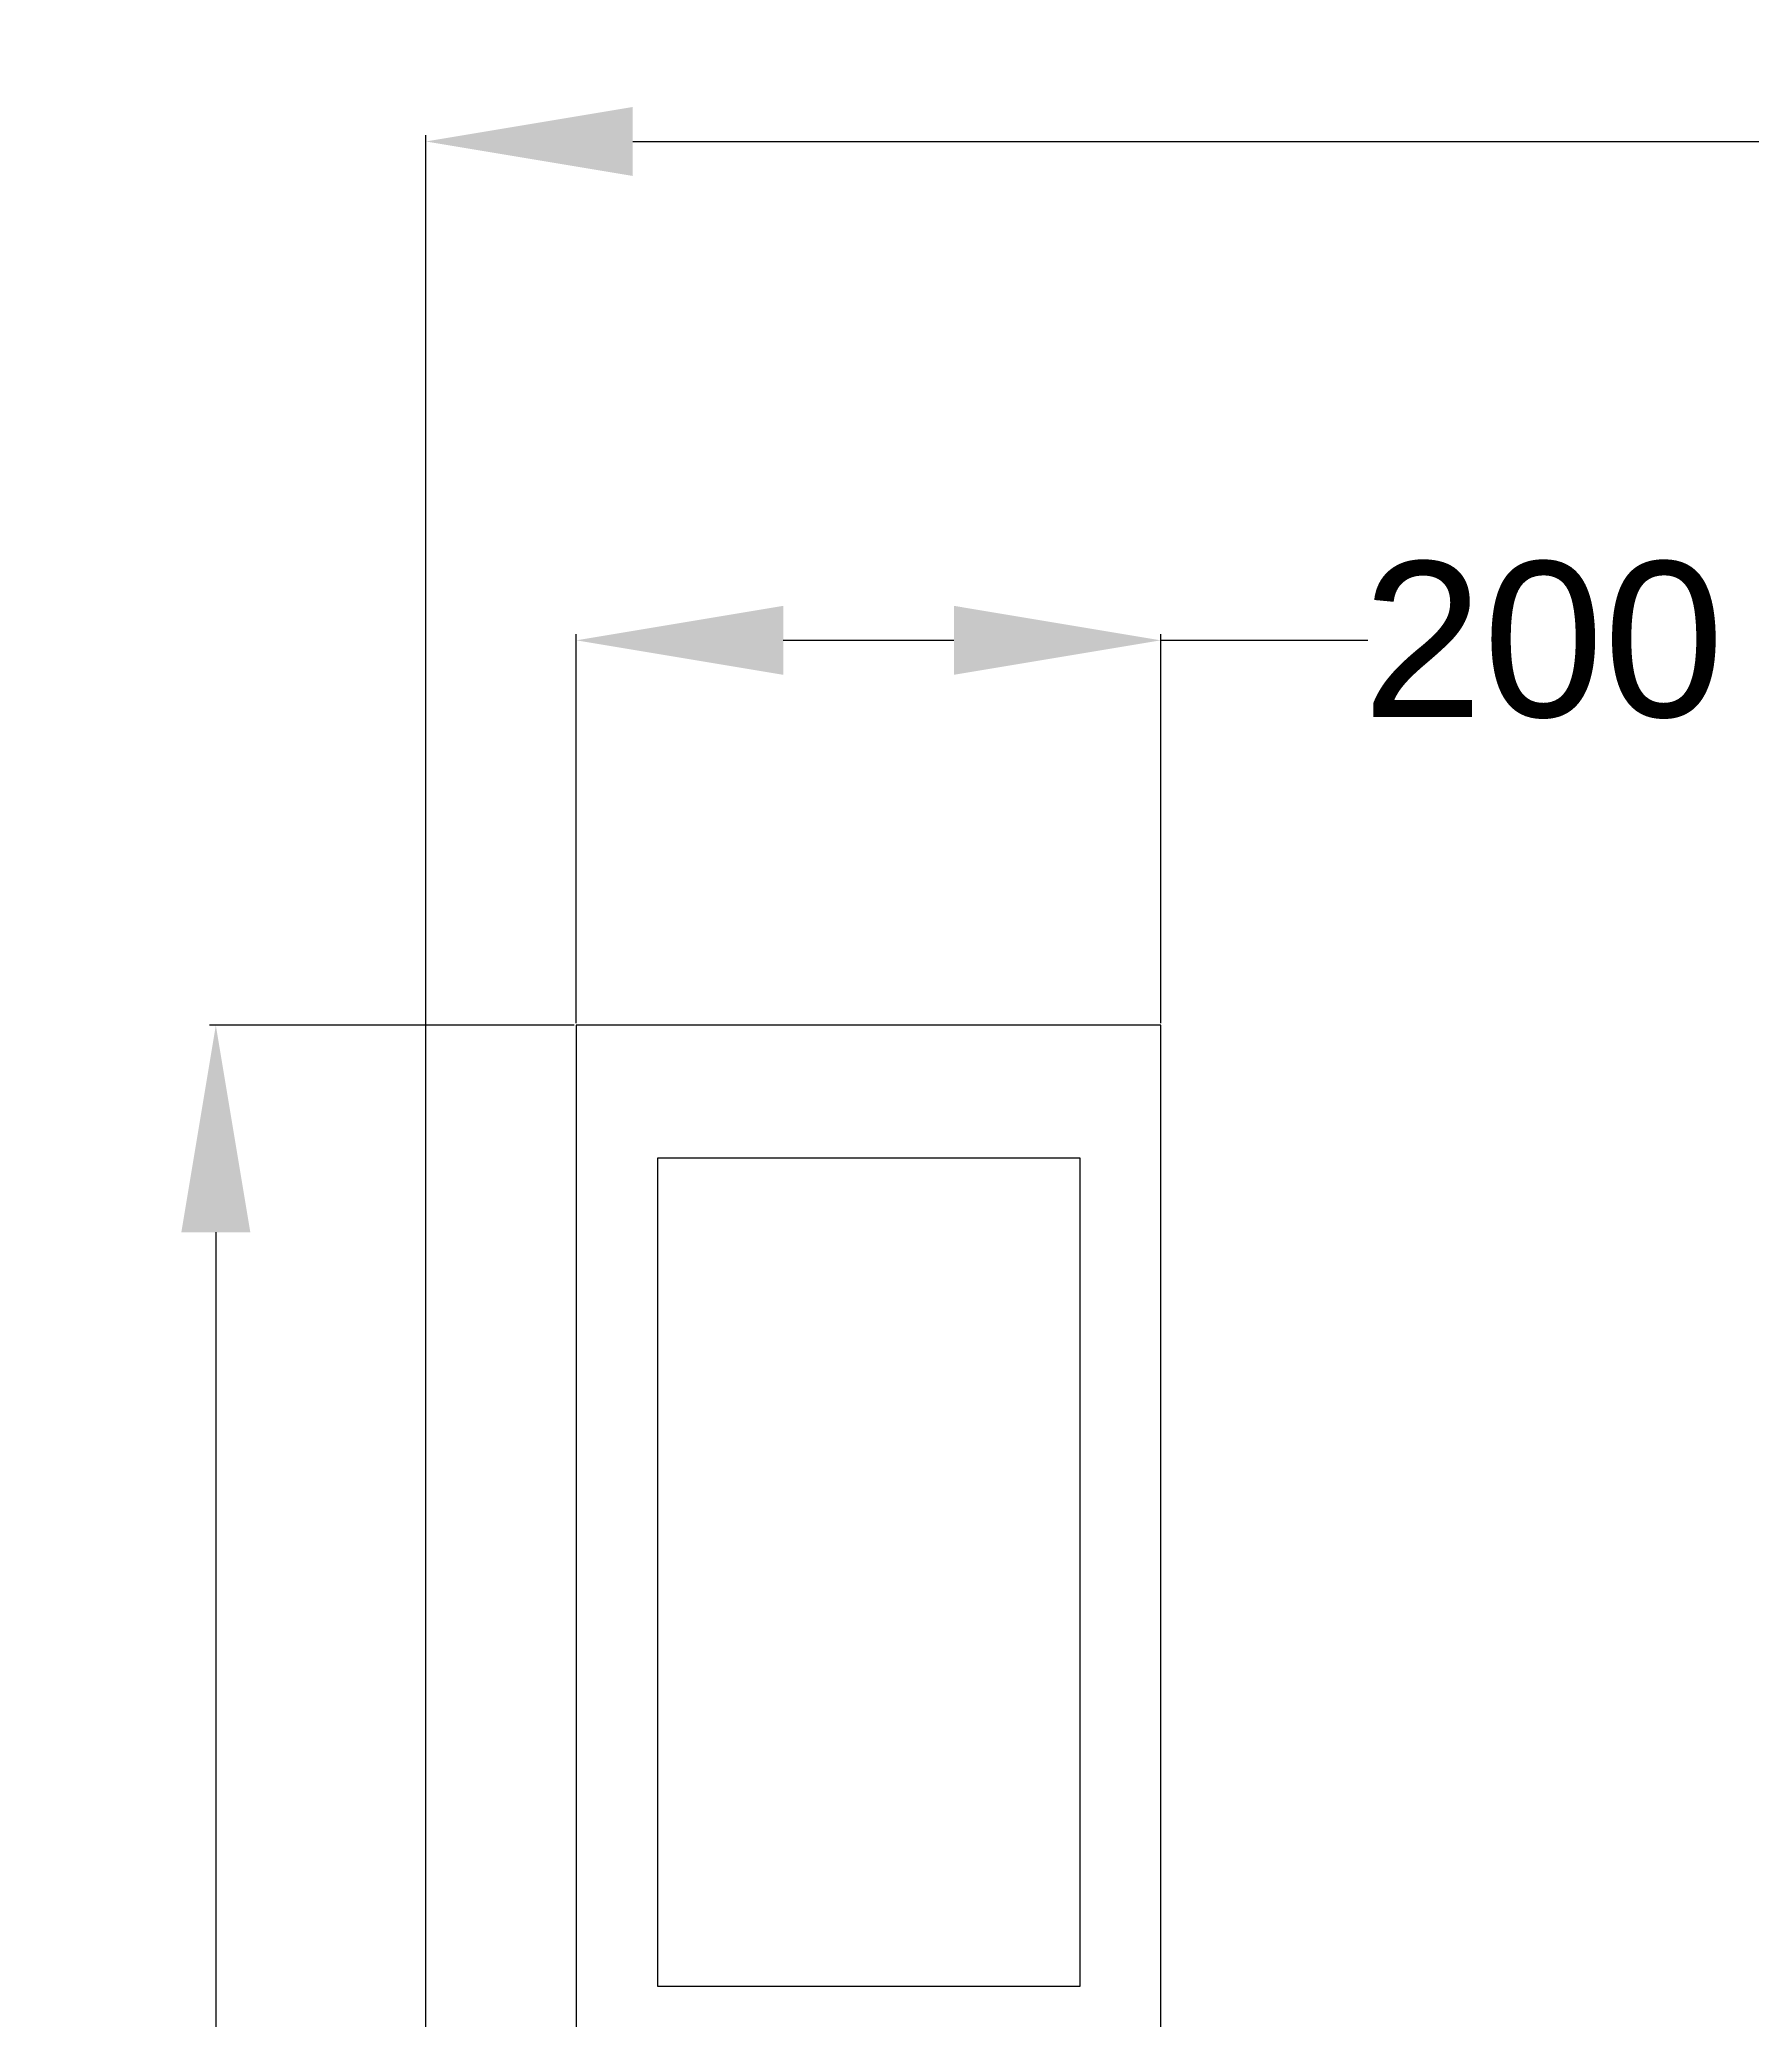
# Model space of a CAD drawing. Header units: inches. Extents: x 4060 to 5459, y 2 to 1025.
# Drawn here: x 4183.3 to 4233, y 248.6 to 306 of the extents above; entities that cross this region are included whole.
import ezdxf

# ---------------------------------------------------------------- set-up
doc = ezdxf.new("R2010")
doc.units = ezdxf.units.IN
doc.header["$MEASUREMENT"] = 0
doc.layers.add('DIMENSIONS', color=7, linetype='Continuous')
doc.styles.get("Standard").update_dxf_attribs({"font": 'arial.ttf', "height": 4.5})
doc.dimstyles.get("Standard").update_dxf_attribs({"dimtxt": 0.18, "dimasz": 6, "dimexe": 0.18, "dimexo": 0.0625, "dimgap": 0.09, "dimtad": 0, "dimtih": 1, "dimtoh": 1, "dimdec": 4, "dimzin": 0, "dimdsep": 46, "dimtxsty": 'Standard', "dimcen": 0.09, "dimadec": 0, "dimazin": 0, "dimtfac": 1, "dimtdec": 4, "dimtofl": 0, "dimtmove": 0, "dimatfit": 3, "dimfxl": 1, "dimtolj": 1, "dimtzin": 0, "dimarcsym": 0})

# ---------------------------------------------------------------- blocks, each defined once
blk = doc.blocks.new('*D34')
at = {"layer": 'Defpoints', "color": 0, "transparency": 16777216}
for p in [(4198.899, 277.443), (4188.448, 212.276), (4198.899, 212.276)]:
    blk.add_point(p, dxfattribs=at)
at = {"layer": 'DIMENSIONS', "color": 0, "lineweight": -2, "transparency": 16777216}
for p, q in [((4198.836, 277.443), (4188.268, 277.443)), ((4188.448, 271.443), (4188.448, 247.238)), ((4188.448, 218.276), (4188.448, 242.481)), ((4198.836, 212.276), (4188.268, 212.276))]:
    blk.add_line(p, q, dxfattribs=at)
at = {"layer": 'DIMENSIONS', "color": 0, "transparency": 16777216}
for points in [[(4187.448, 271.443), (4189.448, 271.443), (4188.448, 277.443)], [(4187.448, 218.276), (4189.448, 218.276), (4188.448, 212.276)]]:
    blk.add_solid(points, dxfattribs=at)
at = {"layer": 'DIMENSIONS', "color": 0, "transparency": 16777216, "insert": (4188.448, 244.859), "char_height": 4.5, "attachment_point": 5}
blk.add_mtext('\\A1;775', dxfattribs=at)
blk = doc.blocks.new('*D37')
at = {"layer": 'Defpoints', "color": 0, "transparency": 16777216}
for p in [(4215.847, 288.603), (4198.899, 277.443), (4215.847, 277.443)]:
    blk.add_point(p, dxfattribs=at)
at = {"layer": 'DIMENSIONS', "color": 0, "lineweight": -2, "transparency": 16777216}
for p, q in [((4198.899, 277.505), (4198.899, 288.783)), ((4204.899, 288.603), (4209.847, 288.603)), ((4215.847, 277.505), (4215.847, 288.783)), ((4215.847, 288.603), (4221.847, 288.603))]:
    blk.add_line(p, q, dxfattribs=at)
at = {"layer": 'DIMENSIONS', "color": 0, "transparency": 16777216}
for points in [[(4204.899, 289.603), (4204.899, 287.603), (4198.899, 288.603)], [(4209.847, 289.603), (4209.847, 287.603), (4215.847, 288.603)]]:
    blk.add_solid(points, dxfattribs=at)
at = {"layer": 'DIMENSIONS', "color": 0, "transparency": 16777216, "insert": (4226.939, 288.603), "char_height": 4.5, "attachment_point": 5}
blk.add_mtext('\\A1;200', dxfattribs=at)
blk = doc.blocks.new('*D40')
at = {"layer": 'Defpoints', "color": 0, "transparency": 16777216}
for p in [(4632.811, 303.064), (4194.536, 212.276), (4632.811, 212.276)]:
    blk.add_point(p, dxfattribs=at)
at = {"layer": 'DIMENSIONS', "color": 0, "lineweight": -2, "transparency": 16777216}
for p, q in [((4194.536, 212.338), (4194.536, 303.244)), ((4632.811, 212.338), (4632.811, 303.244)), ((4200.536, 303.064), (4406.872, 303.064)), ((4626.811, 303.064), (4420.476, 303.064))]:
    blk.add_line(p, q, dxfattribs=at)
at = {"layer": 'DIMENSIONS', "color": 0, "transparency": 16777216}
for points in [[(4200.536, 304.064), (4200.536, 302.064), (4194.536, 303.064)], [(4626.811, 304.064), (4626.811, 302.064), (4632.811, 303.064)]]:
    blk.add_solid(points, dxfattribs=at)
at = {"layer": 'DIMENSIONS', "color": 0, "transparency": 16777216, "insert": (4413.674, 303.064), "char_height": 4.5, "attachment_point": 5}
blk.add_mtext('\\A1;5200', dxfattribs=at)

msp = doc.modelspace()

# ---------------------------------------------------------------- linework, layer by layer
at = {"color": 0}
for points in [[(4198.89882, 212.27575), (4215.84685, 212.27575), (4215.84685, 277.44268), (4198.89882, 277.44268)], [(4201.26182, 273.60515), (4213.50137, 273.60515), (4213.50137, 249.58023), (4201.26182, 249.58023)]]:
    msp.add_lwpolyline(points, close=True, dxfattribs=at)

# ---------------------------------------------------------------- dimensions: what is measured, and where the dimension line sits
at = {"layer": 'DIMENSIONS', "color": 0}
for base, p1, p2, text, picture, middle in [((4632.81134, 303.06377), (4194.53643, 212.27575), (4632.81134, 212.27575), '5200', '*D40', (4413.67389, 303.06377)), ((4215.84685, 288.60312), (4198.89882, 277.44268), (4215.84685, 277.44268), '200', '*D37', (4226.93872, 288.60312))]:
    dim = msp.add_linear_dim(base=base, p1=p1, p2=p2, text=text, dimstyle='Standard', dxfattribs=at)
    dim.commit()
    dim.dimension.update_dxf_attribs({"geometry": picture, "text_midpoint": middle})
dim = msp.add_linear_dim(base=(4188.44846, 212.27575), p1=(4198.89882, 277.44268), p2=(4198.89882, 212.27575), angle=90, text='775', dimstyle='Standard', dxfattribs=at)
dim.commit()
dim.dimension.update_dxf_attribs({"geometry": '*D34', "text_midpoint": (4188.44846, 244.85921)})

doc.saveas('drawing.dxf')
